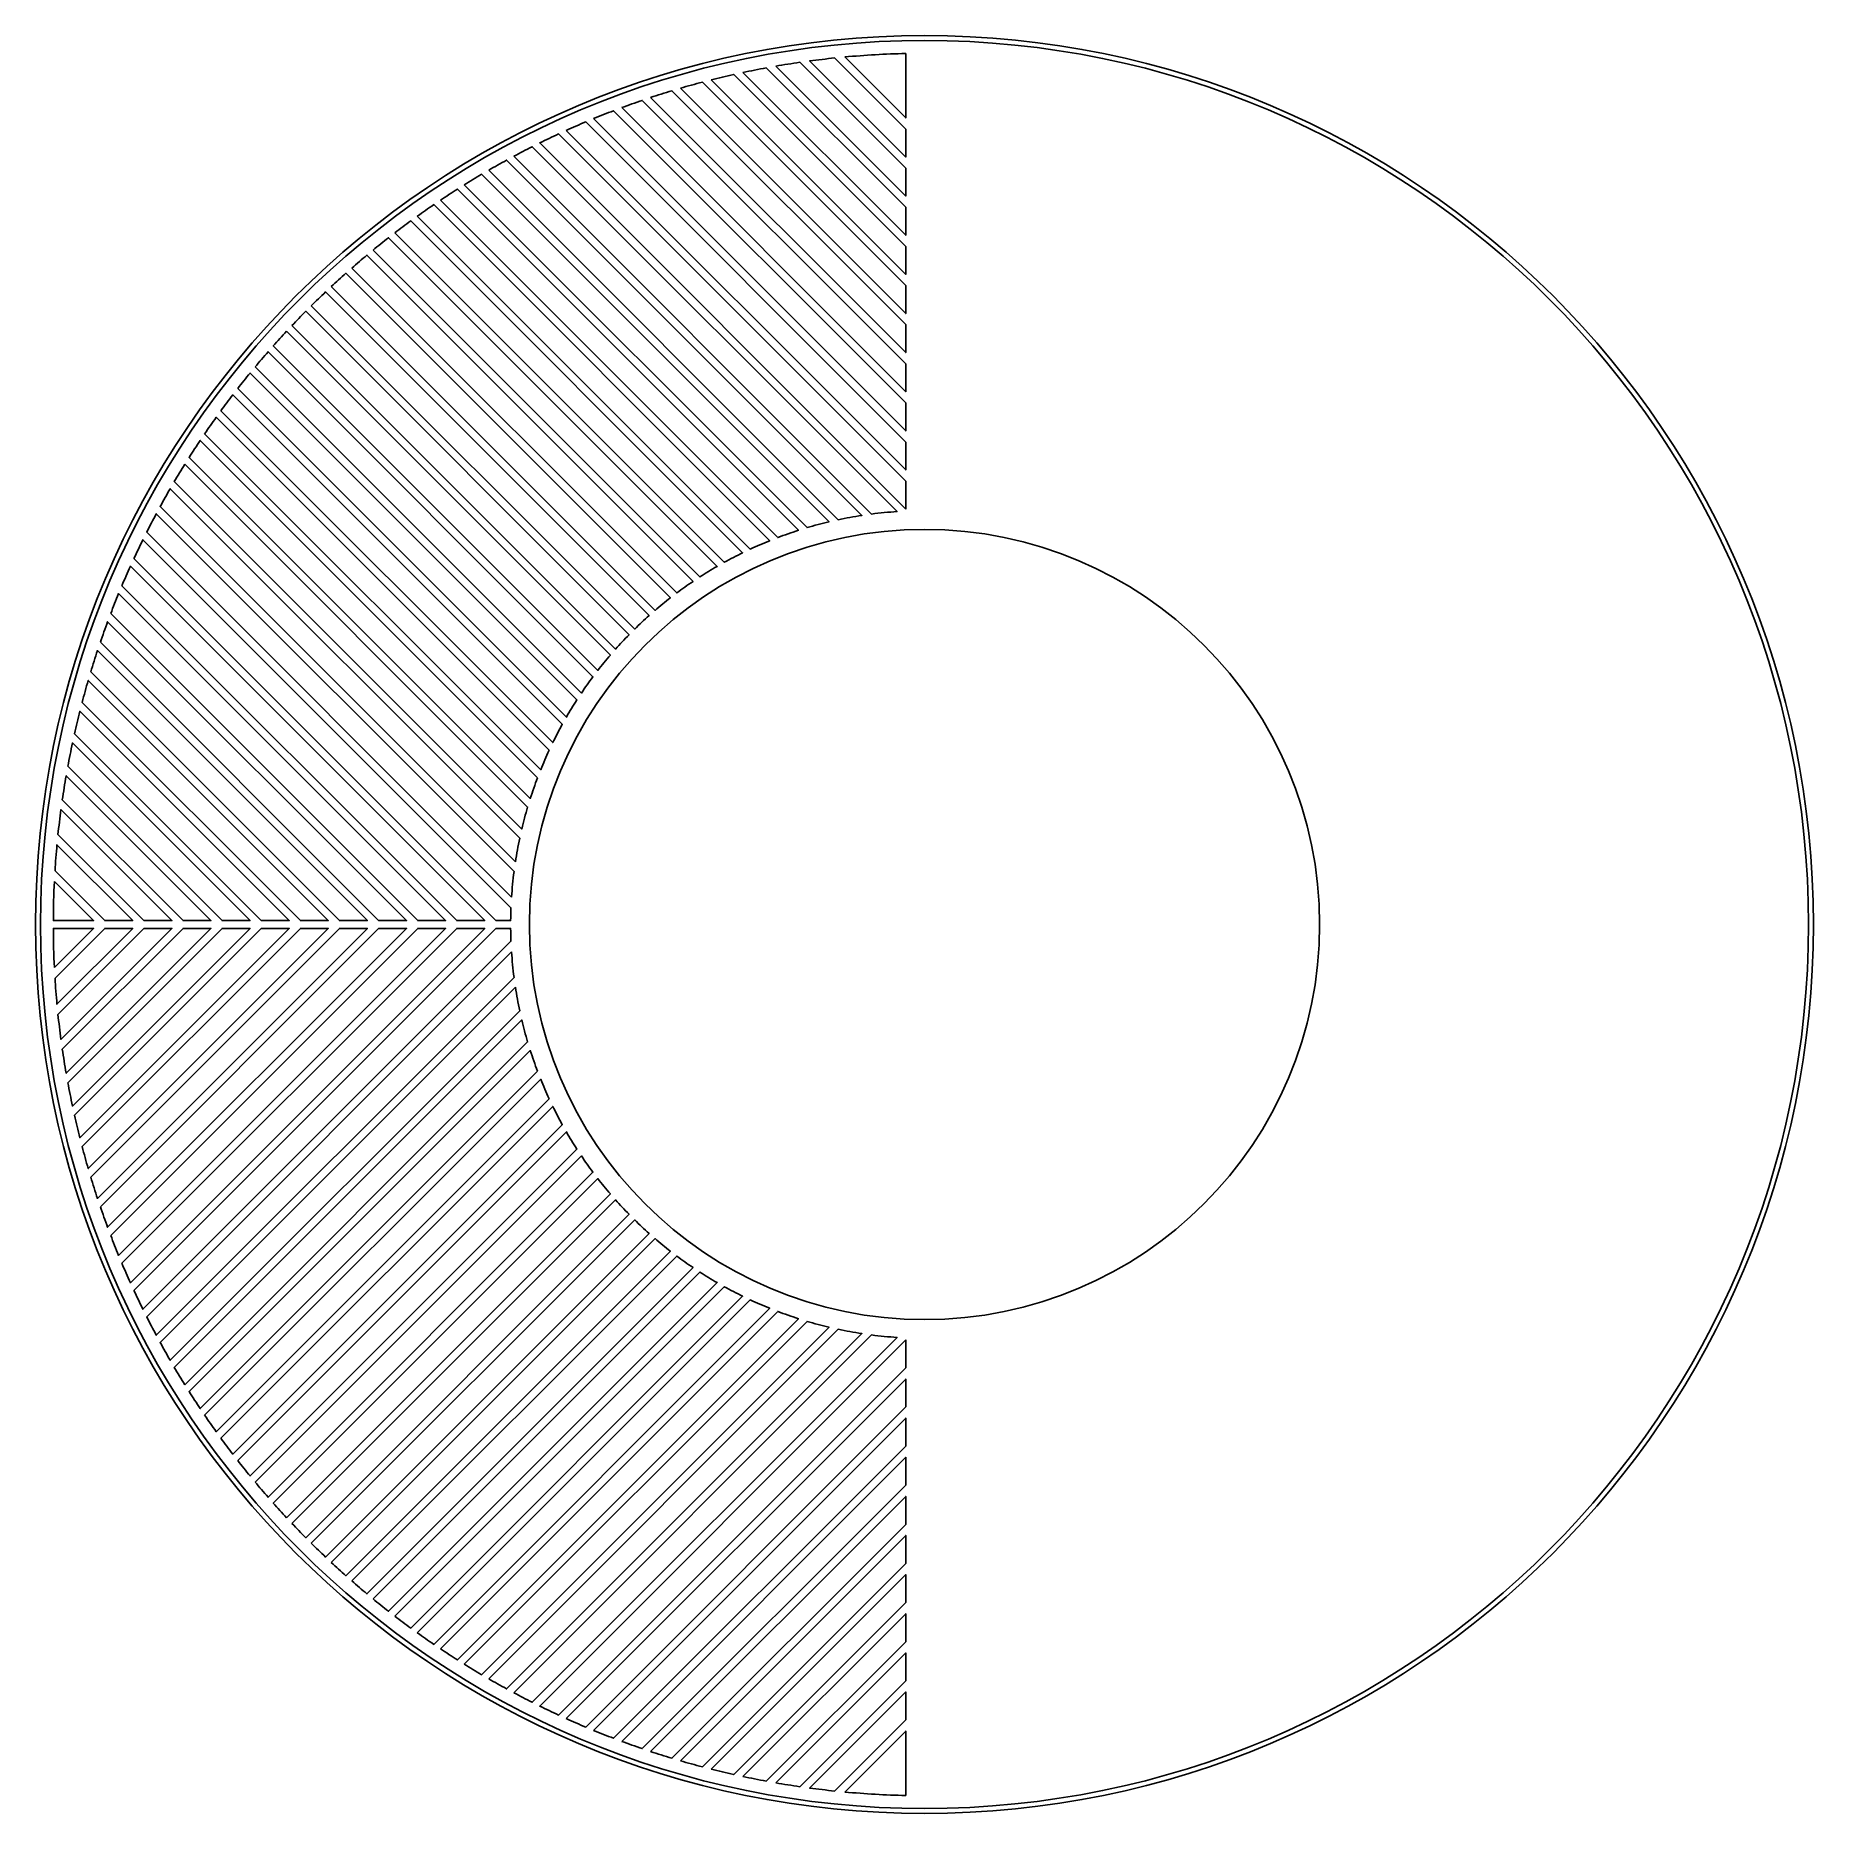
# Model space of a CAD drawing. Header units: millimetres. Extents: x -900 to 900, y -900 to 900.
import ezdxf

# ---------------------------------------------------------------- set-up
doc = ezdxf.new("R2010")
doc.units = ezdxf.units.MM
doc.layers.add('Warstwa 01', color=7, linetype='Continuous', true_color=0x000000)

msp = doc.modelspace()

# ---------------------------------------------------------------- linework, layer by layer
at = {"layer": 'Warstwa 01'}
for points in [[(-183.8, 862.6, -0.006818), (-160.2, 867.3), (-19, 726.1), (-19, 697.8)], [(-150.6, 869, -0.007005), (-126.2, 872.9), (-19, 765.7), (-19, 737.4)], [(-91, 877.3), (-19, 805.3), (-19, 777), (-116.3, 874.3, -0.007219)], [(-80.7, 878.3, -0.017515), (-19, 881.8), (-19, 881.8), (-19, 816.6)], [(-247.1, 846.7), (-19, 618.6), (-19, 646.9), (-224.9, 852.8, 0.006512)], [(-215.9, 855.2), (-19, 658.2), (-19, 686.5), (-193.1, 860.6, 0.006655)], [(-306.6, 827), (-19, 539.4), (-19, 567.7), (-285.7, 834.4, 0.006275)], [(-277.3, 837.3, -0.006386), (-255.8, 844.1), (-19, 607.3), (-19, 579)], [(-362.7, 804), (-19, 460.2), (-19, 488.5), (-343, 812.6, 0.00609)], [(-335.1, 815.9), (-19, 499.8), (-19, 528.1), (-314.8, 823.9, 0.006176)], [(-19, 420.6), (-389.6, 791.3, -0.006013), (-370.5, 800.4), (-19, 448.9)], [(-415.8, 777.8), (-53.5, 415.6, -0.015453), (-27.8, 418.1), (-397.2, 787.5, 0.005946)], [(-466, 748.8), (-118.9, 401.8, -0.013795), (-96.6, 407.7), (-448.4, 759.5, 0.005837)], [(-441.2, 763.7), (-87.4, 409.8, -0.014505), (-63.4, 414.2), (-423.1, 773.9, 0.005888)], [(-490.1, 733.3), (-148.5, 391.8, -0.013252), (-127.6, 399.1), (-472.9, 744.5, 0.005794)], [(-513.5, 717.1), (-176.4, 380.1, -0.012834), (-156.7, 388.6), (-496.8, 728.8, 0.005758)], [(-536.2, 700.3), (-202.7, 366.7, -0.012515), (-184.1, 376.4), (-520, 712.4, 0.005728)], [(-558.3, 682.8), (-227.4, 351.9, -0.012276), (-209.9, 362.6), (-542.6, 695.3, 0.005704)], [(-579.8, 664.6), (-250.8, 335.7, -0.012105), (-234.3, 347.4), (-564.5, 677.7, 0.005687)], [(-600.6, 645.9), (-272.8, 318, -0.011995), (-257.2, 330.8), (-585.8, 659.4, 0.005676)], [(-620.8, 626.5), (-293.4, 299.1, -0.011942), (-278.8, 312.8), (-606.5, 640.4, 0.00567)], [(-640.4, 606.5), (-312.8, 278.8, -0.011942), (-299.1, 293.4), (-626.5, 620.8, 0.00567)], [(-645.9, 600.6, 0.005676), (-659.4, 585.8), (-330.8, 257.2, -0.011995), (-318, 272.8)], [(-677.7, 564.5), (-347.4, 234.3, -0.012105), (-335.7, 250.8), (-664.6, 579.8, 0.005687)], [(-695.3, 542.6), (-362.6, 209.9, -0.012276), (-351.9, 227.4), (-682.8, 558.3, 0.005704)], [(-712.4, 520), (-376.4, 184.1, -0.012515), (-366.7, 202.7), (-700.3, 536.2, 0.005728)], [(-728.8, 496.8), (-388.6, 156.7, -0.012834), (-380.1, 176.4), (-717.1, 513.5, 0.005758)], [(-391.8, 148.5), (-733.3, 490.1, 0.005794), (-744.5, 472.9), (-399.1, 127.6, -0.013252)], [(-748.8, 466), (-401.8, 118.9, 0.013795), (-407.7, 96.6), (-759.5, 448.4, -0.005837)], [(-414.2, 63.4), (-773.9, 423.1, -0.005888), (-763.7, 441.2), (-409.8, 87.4, 0.014505)], [(-418.1, 27.8), (-787.5, 397.2, -0.005946), (-777.8, 415.8), (-415.6, 53.5, 0.015453)], [(-800.4, 370.5, -0.006013), (-791.3, 389.6), (-418.7, 17, 0.00777), (-419, 4), (-433.9, 4)], [(-812.6, 343), (-473.5, 4), (-445.2, 4), (-804, 362.7, 0.00609)], [(-823.9, 314.8), (-513.1, 4), (-484.8, 4), (-815.9, 335.1, 0.006176)], [(-834.4, 285.7), (-552.7, 4), (-524.4, 4), (-827, 306.6, 0.006275)], [(-844.1, 255.8), (-592.3, 4), (-564, 4), (-837.3, 277.3, 0.006386)], [(-852.8, 224.9), (-631.9, 4), (-603.6, 4), (-846.7, 247.1, 0.006512)], [(-860.6, 193.1, -0.006655), (-855.2, 215.9), (-643.2, 4), (-671.5, 4)], [(-867.3, 160.2, -0.006818), (-862.6, 183.8), (-682.8, 4), (-711.1, 4)], [(-872.9, 126.2, -0.007005), (-869, 150.6), (-722.4, 4), (-750.7, 4)], [(-877.3, 91, -0.007219), (-874.3, 116.3), (-762, 4), (-790.3, 4)], [(-880.3, 54.4, -0.007467), (-878.3, 80.7), (-801.6, 4), (-829.9, 4)], [(-880.9, 43.7), (-841.2, 4), (-882, 4, -0.011259)], [(-880.9, -43.7), (-841.2, -4), (-882, -4, 0.011259)], [(-880.3, -54.4, 0.007467), (-878.3, -80.7), (-801.6, -4), (-829.9, -4)], [(-877.3, -91, 0.007219), (-874.3, -116.3), (-762, -4), (-790.3, -4)], [(-872.9, -126.2, 0.007005), (-869, -150.6), (-722.4, -4), (-750.7, -4)], [(-867.3, -160.2, 0.006818), (-862.6, -183.8), (-682.8, -4), (-711.1, -4)], [(-860.6, -193.1, 0.006655), (-855.2, -215.9), (-643.2, -4), (-671.5, -4)], [(-852.8, -224.9), (-631.9, -4), (-603.6, -4), (-846.7, -247.1, -0.006512)], [(-844.1, -255.8), (-592.3, -4), (-564, -4), (-837.3, -277.3, -0.006386)], [(-834.4, -285.7), (-552.7, -4), (-524.4, -4), (-827, -306.6, -0.006275)], [(-823.9, -314.8), (-513.1, -4), (-484.8, -4), (-815.9, -335.1, -0.006176)], [(-812.6, -343), (-473.5, -4), (-445.2, -4), (-804, -362.7, -0.00609)], [(-800.4, -370.5, 0.006013), (-791.3, -389.6), (-418.7, -17, -0.00777), (-419, -4), (-433.9, -4)], [(-418.1, -27.8), (-787.5, -397.2, 0.005946), (-777.8, -415.8), (-415.6, -53.5, -0.015453)], [(-414.2, -63.4), (-773.9, -423.1, 0.005888), (-763.7, -441.2), (-409.8, -87.4, -0.014505)], [(-748.8, -466), (-401.8, -118.9, -0.013795), (-407.7, -96.6), (-759.5, -448.4, 0.005837)], [(-391.8, -148.5), (-733.3, -490.1, -0.005794), (-744.5, -472.9), (-399.1, -127.6, 0.013252)], [(-728.8, -496.8), (-388.6, -156.7, 0.012834), (-380.1, -176.4), (-717.1, -513.5, -0.005758)], [(-712.4, -520), (-376.4, -184.1, 0.012515), (-366.7, -202.7), (-700.3, -536.2, -0.005728)], [(-695.3, -542.6), (-362.6, -209.9, 0.012276), (-351.9, -227.4), (-682.8, -558.3, -0.005704)], [(-677.7, -564.5), (-347.4, -234.3, 0.012105), (-335.7, -250.8), (-664.6, -579.8, -0.005687)], [(-645.9, -600.6, -0.005676), (-659.4, -585.8), (-330.8, -257.2, 0.011995), (-318, -272.8)], [(-640.4, -606.5), (-312.8, -278.8, 0.011942), (-299.1, -293.4), (-626.5, -620.8, -0.00567)], [(-620.8, -626.5), (-293.4, -299.1, 0.011942), (-278.8, -312.8), (-606.5, -640.4, -0.00567)], [(-600.6, -645.9), (-272.8, -318, 0.011995), (-257.2, -330.8), (-585.8, -659.4, -0.005676)], [(-579.8, -664.6), (-250.8, -335.7, 0.012105), (-234.3, -347.4), (-564.5, -677.7, -0.005687)], [(-558.3, -682.8), (-227.4, -351.9, 0.012276), (-209.9, -362.6), (-542.6, -695.3, -0.005704)], [(-536.2, -700.3), (-202.7, -366.7, 0.012515), (-184.1, -376.4), (-520, -712.4, -0.005728)], [(-513.5, -717.1), (-176.4, -380.1, 0.012834), (-156.7, -388.6), (-496.8, -728.8, -0.005758)], [(-490.1, -733.3), (-148.5, -391.8, 0.013252), (-127.6, -399.1), (-472.9, -744.5, -0.005794)], [(-466, -748.8), (-118.9, -401.8, 0.013795), (-96.6, -407.7), (-448.4, -759.5, -0.005837)], [(-441.2, -763.7), (-87.4, -409.8, 0.014505), (-63.4, -414.2), (-423.1, -773.9, -0.005888)], [(-415.8, -777.8), (-53.5, -415.6, 0.015453), (-27.8, -418.1), (-397.2, -787.5, -0.005946)], [(-19, -420.6), (-389.6, -791.3, 0.006013), (-370.5, -800.4), (-19, -448.9)], [(-362.7, -804), (-19, -460.2), (-19, -488.5), (-343, -812.6, -0.00609)], [(-335.1, -815.9), (-19, -499.8), (-19, -528.1), (-314.8, -823.9, -0.006176)], [(-306.6, -827), (-19, -539.4), (-19, -567.7), (-285.7, -834.4, -0.006275)], [(-277.3, -837.3, 0.006386), (-255.8, -844.1), (-19, -607.3), (-19, -579)], [(-247.1, -846.7), (-19, -618.6), (-19, -646.9), (-224.9, -852.8, -0.006512)], [(-215.9, -855.2), (-19, -658.2), (-19, -686.5), (-193.1, -860.6, -0.006655)], [(-183.8, -862.6, 0.006818), (-160.2, -867.3), (-19, -726.1), (-19, -697.8)], [(-150.6, -869, 0.007005), (-126.2, -872.9), (-19, -765.7), (-19, -737.4)], [(-91, -877.3), (-19, -805.3), (-19, -777), (-116.3, -874.3, 0.007219)], [(-80.7, -878.3, 0.017515), (-19, -881.8), (-19, -881.8), (-19, -816.6)]]:
    msp.add_lwpolyline(points, format="xyb", close=True, dxfattribs=at)
for radius in [900, 895, 400]:
    msp.add_circle((0, 0, 45), radius, dxfattribs=at)

doc.saveas('drawing.dxf')
